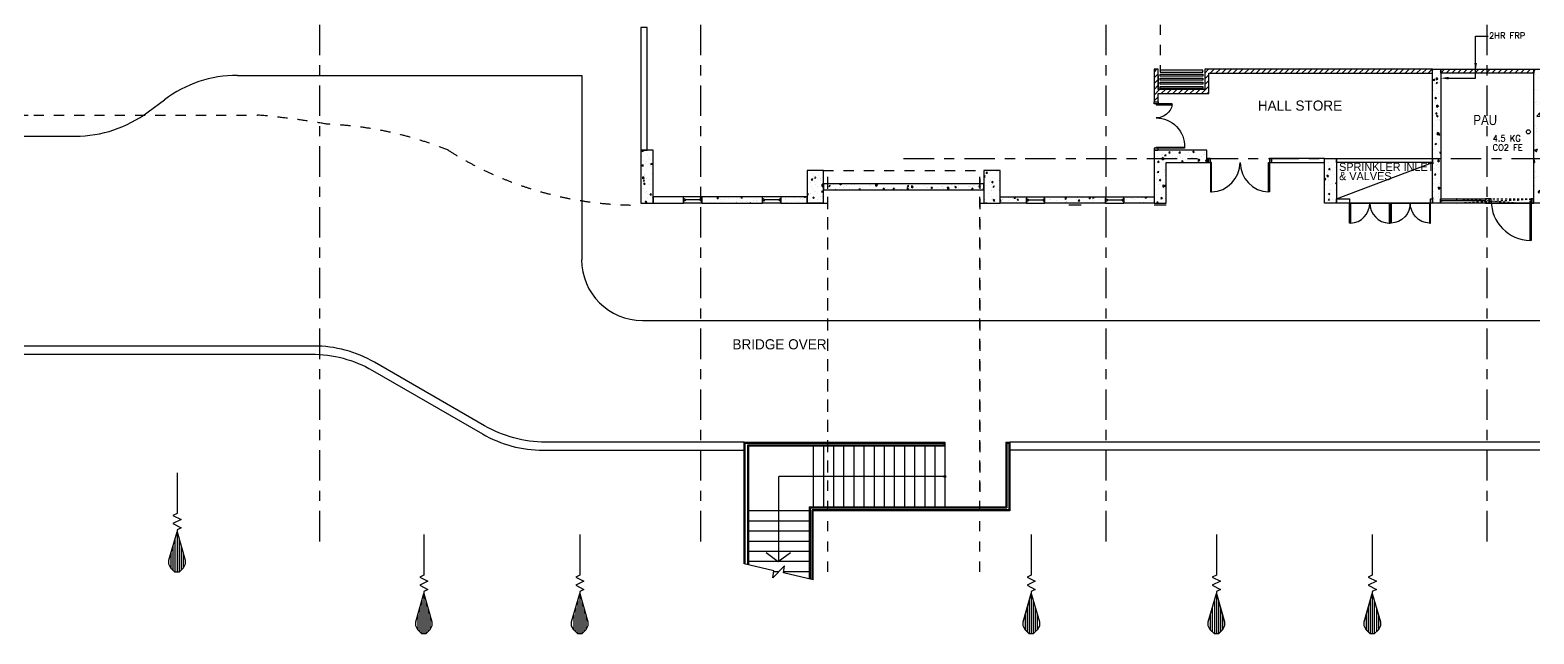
# Model space of a CAD drawing. Extents: x -15993 to 86771, y -21965 to 41866.
# Drawn here: x 14150 to 51250, y -17784 to -2882 of the extents above; entities that cross this region are included whole.
import ezdxf

# ---------------------------------------------------------------- set-up
doc = ezdxf.new("R2010")
doc.units = 0
doc.header["$LTSCALE"] = 100
doc.header["$MEASUREMENT"] = 0
for name, pattern in [('HIDDEN', [5, 2.5, -2.5]), ('HIDDEN5', [1, 0.5, -0.5]), ('X030--AG$0$CENTER', [15, 7.5, -2.5, 2.5, -2.5]), ('X900--AG$0$HIDDEN', [5, 2.5, -2.5])]:
    doc.linetypes.add(name, pattern=pattern)
doc.layers.get('0').update_dxf_attribs({"color": 8, "linetype": 'CONTINUOUS'})
for name, color, linetype in [('000-H', 8, 'CONTINUOUS'), ('200-T', 8, 'CONTINUOUS'), ('210--', 8, 'CONTINUOUS'), ('220--', 8, 'CONTINUOUS'), ('240--', 8, 'CONTINUOUS'), ('280--', 8, 'CONTINUOUS'), ('310--', 8, 'CONTINUOUS'), ('320--', 8, 'CONTINUOUS'), ('430-B', 8, 'CONTINUOUS'), ('680--', 8, 'CONTINUOUS'), ('680-T', 8, 'CONTINUOUS'), ('900--', 8, 'CONTINUOUS'), ('930--', 8, 'CONTINUOUS'), ('950--', 8, 'CONTINUOUS'), ('X030--AG$0$030--', 8, 'CONTINUOUS'), ('X24A3-00$0$000-H', 8, 'CONTINUOUS'), ('X24A3-00$0$280--', 8, 'CONTINUOUS'), ('X900--AG$0$220--', 8, 'CONTINUOUS'), ('X900--AG$0$240--', 8, 'CONTINUOUS')]:
    doc.layers.add(name, color=color, linetype=linetype)
doc.styles.add('HELV', font='hvl____.pfb')
doc.styles.add('ROMANS', font='ROMANS.shx')

# ---------------------------------------------------------------- blocks, each defined once
blk = doc.blocks.new('D1-1200')
at = {"color": 0}
for points in [[(0, -50), (0, 0), (-100, 0), (-100, -50)], [(0, -50), (0, 0), (-100, 0), (-100, -50)], [(-50, -75), (-448, -75), (-448, -50), (-50, -50)], [(-50, -1125), (-751, -1125), (-751, -1150), (-50, -1150)], [(0, -1150), (0, -1200), (-100, -1200), (-100, -1150)]]:
    blk.add_lwpolyline(points, close=True, dxfattribs=at)
for centre, radius, start, end in [((-55, 0), 400, 190.8025, 270.7031), ((-51, -1100), 700, 89.9177, 182.0468)]:
    blk.add_arc(centre, radius, start, end, dxfattribs=at)
blk = doc.blocks.new('*X61')
at = {"color": 0}
for p, q in [((58, 0), (98, 0)), ((65, 2), (98, 2)), ((72, 4), (96, 4)), ((79, 6), (94, 6)), ((65, -2), (98, -2)), ((72, -4), (96, -4)), ((79, -6), (94, -6))]:
    blk.add_line(p, q, dxfattribs=at)
blk = doc.blocks.new('ZSLP')
at = {"layer": '930--'}
blk.add_lwpolyline([(378, -262), (378, -4262), (-22, -4462), (778, -4862), (-22, -5262), (778, -5662), (378, -5862), (378, -6062)], dxfattribs=at)
blk.add_lwpolyline([(-222, -9662), (-422, -9262), (-422, -8862), (378, -6062), (1178, -8862), (1178, -9262), (978, -9662), (578, -10062), (178, -10062)], close=True, dxfattribs=at)
at = {"layer": '930--', "xscale": 100, "yscale": 100, "zscale": 100, "rotation": 270}
blk.add_blockref('*X61', (378, -262), dxfattribs=at)
blk = doc.blocks.new('*X243')
at = {"color": 0}
for p, q in [((30682, -7087), (30697, -7053)), ((30682, -7087), (30711, -7082)), ((30711, -7082), (30697, -7053)), ((30697, -7163), (30697, -7163)), ((30785, -7194), (30785, -7194)), ((30917, -7061), (30917, -7061)), ((30947, -7186), (30947, -7186)), ((30958, -7050), (30958, -7050)), ((31030, -7183), (31030, -7183)), ((31111, -7097), (31108, -7060)), ((31134, -7078), (31108, -7060)), ((31111, -7097), (31134, -7078)), ((31177, -7123), (31177, -7123)), ((31206, -7175), (31206, -7175)), ((31266, -7119), (31266, -7119)), ((31301, -7095), (31301, -7095)), ((31388, -7092), (31388, -7092)), ((31572, -7189), (31572, -7189)), ((31573, -7159), (31573, -7159)), ((31580, -7184), (31580, -7184)), ((31657, -7084), (31657, -7084)), ((31684, -7132), (31684, -7132)), ((31702, -7083), (31699, -7050)), ((31702, -7083), (31725, -7063)), ((31725, -7064), (31705, -7050)), ((31735, -7152), (31735, -7152)), ((31820, -7165), (31820, -7165)), ((31923, -7200), (31927, -7189)), ((31933, -7200), (31927, -7189)), ((31954, -7053), (31954, -7053)), ((31994, -7141), (31994, -7141)), ((32060, -7145), (32060, -7145)), ((32067, -7175), (32067, -7175)), ((32077, -7077), (32077, -7077)), ((32266, -7155), (32270, -7145)), ((32266, -7155), (32270, -7154))]:
    blk.add_line(p, q, dxfattribs=at)
blk = doc.blocks.new('*X247')
at = {"color": 0}
for p, q in [((46095, -6291), (46095, -6291)), ((46100, -6132), (46100, -6132)), ((46103, -6056), (46103, -6056)), ((46117, -6055), (46117, -6050)), ((46117, -6055), (46122, -6050)), ((46171, -6246), (46171, -6246)), ((46189, -6143), (46189, -6143)), ((46193, -6325), (46208, -6291)), ((46222, -6320), (46208, -6291)), ((46263, -6213), (46263, -6213)), ((46354, -6280), (46354, -6280)), ((46373, -6239), (46373, -6239)), ((46117, -6563), (46080, -6534)), ((46080, -6590), (46117, -6563)), ((46080, -6590), (46080, -6572)), ((46127, -6578), (46127, -6578)), ((46147, -6365), (46147, -6365)), ((46156, -6503), (46153, -6466)), ((46179, -6484), (46153, -6466)), ((46156, -6503), (46179, -6484)), ((46176, -6420), (46176, -6420)), ((46183, -6521), (46183, -6521)), ((46193, -6325), (46222, -6320)), ((46193, -6597), (46193, -6597)), ((46284, -6368), (46284, -6368)), ((46288, -6669), (46288, -6669)), ((46310, -6446), (46310, -6446)), ((46363, -6668), (46378, -6634)), ((46363, -6668), (46380, -6665)), ((46380, -6637), (46378, -6634)), ((46085, -6901), (46085, -6901)), ((46091, -6850), (46091, -6850)), ((46117, -6697), (46117, -6697)), ((46163, -6930), (46163, -6930)), ((46180, -7079), (46195, -7045)), ((46195, -6951), (46192, -6914)), ((46218, -6932), (46192, -6914)), ((46195, -6951), (46218, -6932)), ((46209, -7073), (46195, -7045)), ((46198, -7023), (46198, -7023)), ((46208, -6988), (46208, -6988)), ((46213, -6823), (46213, -6823)), ((46240, -6700), (46240, -6700)), ((46240, -6830), (46240, -6830)), ((46354, -6822), (46354, -6822)), ((46356, -6678), (46356, -6678)), ((46371, -6981), (46371, -6981)), ((46379, -6747), (46379, -6747)), ((46180, -7079), (46209, -7073)), ((46200, -7100), (46200, -7100)), ((46286, -7062), (46286, -7062)), ((46311, -7145), (46311, -7145))]:
    blk.add_line(p, q, dxfattribs=at)
blk = doc.blocks.new('D1-1840')
at = {"color": 0}
for points in [[(50, 1021), (75, 1021), (75, 50), (50, 50)], [(0, 0), (50, 0), (50, 100), (0, 100)], [(1034, 0), (1084, 0), (1084, 100), (1034, 100)]]:
    blk.add_lwpolyline(points, close=True, dxfattribs=at)
blk.add_arc((62, 50), 972, 0, 89.2628, dxfattribs=at)
blk = doc.blocks.new('*X317')
at = {"color": 0}
for p, q in [((48950, -3942), (49042, -3850)), ((49083, -3950), (49183, -3850)), ((49224, -3950), (49324, -3850)), ((49366, -3950), (49466, -3850)), ((49507, -3950), (49607, -3850)), ((49649, -3950), (49749, -3850)), ((49790, -3950), (49890, -3850)), ((49932, -3950), (50032, -3850)), ((50073, -3950), (50173, -3850)), ((50214, -3950), (50314, -3850)), ((50356, -3950), (50456, -3850)), ((50497, -3950), (50597, -3850)), ((50639, -3950), (50739, -3850)), ((50780, -3950), (50880, -3850)), ((50921, -3950), (51021, -3850)), ((51063, -3950), (51163, -3850)), ((51204, -3950), (51250, -3904))]:
    blk.add_line(p, q, dxfattribs=at)
blk = doc.blocks.new('*X245')
at = {"color": 0}
for p, q in [((51273, -3873), (51273, -3873)), ((51338, -4114), (51337, -4058)), ((51375, -4087), (51337, -4058)), ((51364, -3761), (51364, -3761)), ((51386, -3995), (51386, -3995)), ((51411, -3899), (51411, -3899)), ((51411, -3952), (51411, -3952)), ((51263, -4384), (51263, -4384)), ((51277, -4131), (51274, -4093)), ((51300, -4112), (51274, -4093)), ((51277, -4131), (51300, -4111)), ((51279, -4191), (51279, -4191)), ((51336, -4199), (51351, -4165)), ((51336, -4199), (51365, -4193)), ((51338, -4114), (51375, -4087)), ((51343, -4327), (51343, -4327)), ((51365, -4194), (51351, -4165)), ((51388, -4441), (51388, -4441)), ((51401, -4164), (51401, -4164)), ((51402, -4186), (51402, -4186)), ((51300, -4651), (51300, -4651)), ((51310, -4617), (51310, -4617)), ((51316, -4579), (51313, -4542)), ((51339, -4560), (51313, -4542)), ((51316, -4579), (51339, -4560)), ((51320, -4658), (51320, -4658)), ((51352, -4789), (51351, -4733)), ((51389, -4762), (51351, -4733)), ((51352, -4789), (51389, -4762)), ((51414, -4773), (51414, -4773)), ((51257, -4979), (51257, -4979)), ((51303, -4871), (51303, -4871)), ((51323, -4953), (51338, -4918)), ((51323, -4953), (51353, -4947)), ((51353, -4947), (51338, -4918)), ((51345, -5125), (51345, -5125)), ((51355, -5027), (51352, -4990)), ((51378, -5008), (51352, -4990)), ((51355, -5027), (51378, -5008)), ((51356, -4849), (51356, -4849)), ((51370, -5101), (51370, -5101)), ((51403, -5082), (51403, -5082)), ((51413, -5122), (51413, -5122)), ((51425, -4844), (51425, -4844)), ((51286, -5233), (51286, -5233)), ((51327, -5433), (51327, -5433)), ((51328, -5552), (51328, -5552)), ((51333, -5466), (51333, -5466)), ((51337, -5360), (51337, -5360)), ((51366, -5464), (51365, -5407)), ((51403, -5437), (51365, -5407)), ((51366, -5464), (51403, -5437)), ((51395, -5476), (51391, -5438)), ((51418, -5456), (51391, -5438)), ((51395, -5476), (51418, -5456)), ((51440, -5555), (51440, -5555)), ((51449, -5314), (51449, -5314)), ((51450, -5525), (51450, -5525)), ((51253, -5706), (51253, -5706)), ((51254, -5832), (51254, -5832)), ((51256, -5566), (51256, -5566)), ((51284, -5756), (51284, -5756)), ((51302, -5798), (51302, -5798)), ((51310, -5706), (51326, -5672)), ((51310, -5706), (51340, -5700)), ((51340, -5701), (51326, -5672)), ((51379, -5698), (51379, -5698)), ((51397, -5878), (51397, -5878)), ((51425, -5590), (51425, -5590)), ((51426, -5931), (51426, -5931)), ((51434, -5924), (51431, -5887)), ((51450, -5900), (51431, -5887)), ((51434, -5924), (51450, -5910)), ((51437, -5802), (51437, -5802)), ((51279, -6299), (51279, -6299)), ((51349, -6031), (51349, -6031)), ((51352, -6232), (51352, -6232)), ((51354, -6207), (51354, -6207)), ((51380, -6138), (51379, -6082)), ((51417, -6112), (51379, -6082)), ((51380, -6138), (51417, -6112)), ((51395, -6263), (51395, -6263)), ((51442, -6292), (51442, -6292)), ((51265, -6663), (51265, -6663)), ((51271, -6533), (51271, -6533)), ((51278, -6386), (51278, -6386)), ((51298, -6460), (51313, -6425)), ((51298, -6460), (51327, -6454)), ((51311, -6539), (51311, -6539)), ((51327, -6454), (51313, -6425)), ((51424, -6661), (51424, -6661)), ((51442, -6496), (51442, -6496)), ((51260, -7033), (51250, -7026)), ((51250, -7041), (51260, -7033)), ((51268, -6862), (51268, -6862)), ((51294, -6981), (51294, -6981)), ((51359, -6764), (51359, -6764)), ((51377, -6912), (51377, -6912)), ((51381, -6984), (51381, -6984)), ((51394, -6813), (51393, -6757)), ((51431, -6787), (51393, -6757)), ((51394, -6813), (51431, -6787)), ((51302, -7066), (51302, -7066))]:
    blk.add_line(p, q, dxfattribs=at)
blk = doc.blocks.new('*X339')
at = {"color": 0}
for p, q in [((38080, -7146), (38093, -7118)), ((38080, -7151), (38107, -7146)), ((38107, -7146), (38093, -7118)), ((38129, -7107), (38129, -7107)), ((38151, -7117), (38151, -7117)), ((38175, -7096), (38175, -7096)), ((38287, -7128), (38287, -7128)), ((38297, -7069), (38297, -7069)), ((38392, -7096), (38392, -7096)), ((38431, -7083), (38446, -7050)), ((38431, -7083), (38460, -7077)), ((38460, -7077), (38447, -7050)), ((38481, -7166), (38481, -7166)), ((38497, -7091), (38497, -7091)), ((38515, -7140), (38512, -7103)), ((38538, -7121), (38512, -7103)), ((38515, -7140), (38538, -7121))]:
    blk.add_line(p, q, dxfattribs=at)
blk = doc.blocks.new('*X340')
at = {"color": 0}
for p, q in [((39285, -7057), (39285, -7057)), ((39292, -7123), (39292, -7123)), ((39324, -7121), (39324, -7121)), ((39475, -7150), (39475, -7150)), ((39600, -7192), (39600, -7192)), ((39670, -7200), (39677, -7185)), ((39684, -7200), (39677, -7185)), ((39697, -7111), (39694, -7074)), ((39720, -7092), (39694, -7074)), ((39697, -7111), (39720, -7092)), ((39708, -7154), (39708, -7154)), ((39723, -7165), (39723, -7165)), ((39955, -7110), (39955, -7110)), ((39978, -7070), (39978, -7070)), ((40015, -7151), (40030, -7117)), ((40015, -7151), (40044, -7145)), ((40044, -7145), (40030, -7117)), ((40091, -7192), (40091, -7192)), ((40103, -7080), (40103, -7080)), ((40117, -7191), (40117, -7191)), ((40288, -7096), (40284, -7059)), ((40311, -7077), (40284, -7059)), ((40288, -7096), (40311, -7077)), ((40358, -7171), (40358, -7171)), ((40361, -7113), (40361, -7113)), ((40368, -7082), (40382, -7050)), ((40368, -7082), (40398, -7076)), ((40398, -7076), (40384, -7050)), ((40412, -7149), (40412, -7149)), ((40435, -7071), (40435, -7071)), ((40534, -7122), (40534, -7122)), ((40597, -7152), (40597, -7152))]:
    blk.add_line(p, q, dxfattribs=at)
blk = doc.blocks.new('*X341')
at = {"color": 0}
for p, q in [((41318, -7092), (41318, -7092)), ((41345, -7079), (41345, -7079)), ((41397, -7105), (41397, -7105)), ((41469, -7067), (41468, -7050)), ((41469, -7067), (41490, -7050)), ((41479, -7195), (41479, -7195)), ((41529, -7176), (41529, -7176)), ((41557, -7073), (41557, -7073)), ((41607, -7200), (41614, -7184)), ((41622, -7200), (41614, -7184)), ((41641, -7188), (41641, -7188)), ((41666, -7079), (41666, -7050)), ((41666, -7079), (41702, -7052)), ((41702, -7052), (41700, -7050)), ((41781, -7139), (41781, -7139)), ((41797, -7053), (41797, -7053))]:
    blk.add_line(p, q, dxfattribs=at)
blk = doc.blocks.new('*X342')
at = {"color": 0}
for p, q in [((37710, -6547), (37680, -6523)), ((37680, -6569), (37710, -6547)), ((37683, -6658), (37683, -6658)), ((37720, -6518), (37720, -6518)), ((37737, -6467), (37752, -6433)), ((37737, -6467), (37766, -6461)), ((37766, -6461), (37752, -6433)), ((37773, -6438), (37773, -6438)), ((37819, -6671), (37819, -6671)), ((37834, -6640), (37834, -6640)), ((37854, -6417), (37854, -6417)), ((37885, -6706), (37882, -6669)), ((37908, -6687), (37882, -6669)), ((37896, -6571), (37896, -6571)), ((37953, -6597), (37953, -6597)), ((37991, -6430), (37991, -6430)), ((38012, -6419), (38012, -6419)), ((38050, -6642), (38050, -6642)), ((38059, -6652), (38059, -6652)), ((38075, -6570), (38075, -6570)), ((37682, -6931), (37682, -6931)), ((37757, -6778), (37757, -6778)), ((37791, -6964), (37791, -6964)), ((37865, -6903), (37865, -6903)), ((37866, -7028), (37866, -7028)), ((37879, -6750), (37879, -6750)), ((37879, -6884), (37879, -6884)), ((37885, -6706), (37908, -6687)), ((37907, -6809), (37922, -6775)), ((37907, -6809), (37937, -6804)), ((37937, -6804), (37922, -6775)), ((37942, -6803), (37942, -6803)), ((37947, -6762), (37947, -6762)), ((37989, -7036), (37989, -7036)), ((38041, -6877), (38041, -6877)), ((38060, -6884), (38060, -6884)), ((38063, -6847), (38063, -6847)), ((37687, -7200), (37687, -7192)), ((37696, -7200), (37687, -7192)), ((37708, -7125), (37708, -7125)), ((37733, -7200), (37739, -7186)), ((37746, -7200), (37739, -7186)), ((37871, -7118), (37871, -7118)), ((37904, -7086), (37904, -7086)), ((37912, -7136), (37912, -7136)), ((37925, -7154), (37921, -7117)), ((37948, -7135), (37921, -7117)), ((37925, -7154), (37948, -7135)), ((38077, -7152), (38080, -7146)), ((38077, -7152), (38080, -7151))]:
    blk.add_line(p, q, dxfattribs=at)
blk = doc.blocks.new('*X343')
at = {"color": 0}
for p, q in [((33844, -6462), (33844, -6462)), ((33862, -6469), (33877, -6435)), ((33862, -6469), (33892, -6463)), ((33892, -6463), (33877, -6435)), ((33887, -6522), (33887, -6522)), ((33964, -6422), (33964, -6422)), ((34023, -6550), (34022, -6539)), ((34038, -6550), (34022, -6539)), ((34127, -6503), (34127, -6503)), ((34131, -6425), (34131, -6400)), ((34131, -6425), (34165, -6400)), ((34216, -6400), (34216, -6400)), ((34216, -6400), (34218, -6400)), ((34227, -6499), (34227, -6499)), ((34290, -6449), (34290, -6449)), ((34367, -6482), (34367, -6482)), ((34412, -6422), (34412, -6422)), ((34497, -6420), (34497, -6420)), ((34596, -6518), (34596, -6518)), ((34606, -6463), (34606, -6463)), ((34610, -6542), (34610, -6542)), ((34615, -6550), (34613, -6525)), ((34640, -6543), (34613, -6525)), ((34631, -6550), (34640, -6543)), ((34847, -6443), (34847, -6443)), ((34881, -6454), (34881, -6454)), ((35017, -6462), (35016, -6406)), ((35053, -6435), (35016, -6406)), ((35017, -6462), (35053, -6435)), ((35068, -6538), (35068, -6538)), ((35086, -6424), (35086, -6424)), ((35102, -6406), (35102, -6406)), ((35207, -6547), (35204, -6510)), ((35230, -6528), (35204, -6510)), ((35207, -6547), (35230, -6528)), ((35230, -6531), (35230, -6531)), ((35264, -6491), (35264, -6491)), ((35327, -6403), (35327, -6403)), ((35408, -6475), (35408, -6475)), ((35446, -6537), (35461, -6503)), ((35446, -6537), (35476, -6531)), ((35450, -6536), (35450, -6536)), ((35476, -6531), (35461, -6503)), ((35489, -6520), (35489, -6520)), ((35533, -6412), (35533, -6412)), ((35647, -6534), (35647, -6534)), ((35716, -6544), (35716, -6544)), ((35798, -6533), (35795, -6495)), ((35821, -6514), (35795, -6496)), ((35798, -6533), (35821, -6514)), ((35799, -6468), (35815, -6434)), ((35799, -6468), (35829, -6462)), ((35829, -6462), (35815, -6434)), ((35838, -6517), (35838, -6517)), ((35856, -6504), (35856, -6504)), ((35902, -6499), (35901, -6443)), ((35939, -6472), (35901, -6443)), ((35902, -6499), (35939, -6472)), ((35917, -6446), (35917, -6446)), ((35930, -6496), (35930, -6496)), ((36018, -6497), (36018, -6497)), ((36219, -6433), (36219, -6433)), ((36277, -6485), (36277, -6485)), ((36301, -6483), (36301, -6483)), ((36389, -6518), (36386, -6481)), ((36412, -6499), (36386, -6481)), ((36389, -6518), (36412, -6499)), ((36410, -6457), (36410, -6457)), ((36527, -6501), (36527, -6501)), ((36570, -6404), (36570, -6404)), ((36572, -6538), (36572, -6538)), ((36644, -6469), (36644, -6469)), ((36649, -6474), (36649, -6474)), ((36683, -6526), (36683, -6526)), ((36788, -6536), (36787, -6480)), ((36824, -6510), (36787, -6480)), ((36788, -6536), (36824, -6510)), ((36807, -6462), (36807, -6462)), ((36813, -6517), (36813, -6517)), ((36890, -6417), (36890, -6417)), ((36954, -6438), (36954, -6438)), ((36980, -6504), (36976, -6466)), ((37003, -6485), (36976, -6466)), ((36980, -6504), (37003, -6485)), ((37052, -6498), (37052, -6498)), ((37065, -6451), (37065, -6451)), ((37293, -6478), (37293, -6478)), ((37337, -6476), (37337, -6476)), ((37339, -6459), (37339, -6459)), ((37383, -6536), (37399, -6501)), ((37383, -6536), (37413, -6530)), ((37413, -6530), (37399, -6502)), ((37432, -6435), (37432, -6435)), ((37461, -6432), (37461, -6432)), ((37532, -6459), (37532, -6459)), ((37570, -6489), (37567, -6452)), ((37593, -6470), (37567, -6452)), ((37570, -6489), (37593, -6470)), ((37595, -6428), (37595, -6428)), ((37645, -6528), (37645, -6528)), ((37673, -6550), (37673, -6517)), ((37680, -6523), (37673, -6517))]:
    blk.add_line(p, q, dxfattribs=at)
blk = doc.blocks.new('*X344')
at = {"color": 0}
for p, q in [((33404, -6645), (33404, -6645)), ((33407, -6561), (33407, -6561)), ((33435, -6591), (33432, -6554)), ((33458, -6572), (33432, -6554)), ((33435, -6591), (33458, -6572)), ((33460, -6428), (33460, -6428)), ((33479, -6492), (33479, -6492)), ((33484, -6461), (33484, -6461)), ((33491, -6607), (33491, -6607)), ((33509, -6538), (33524, -6504)), ((33509, -6538), (33538, -6532)), ((33538, -6532), (33524, -6504)), ((33573, -6550), (33573, -6550)), ((33601, -6464), (33601, -6464)), ((33647, -6542), (33647, -6542)), ((33654, -6600), (33654, -6600)), ((33687, -6672), (33687, -6672)), ((33320, -6849), (33320, -6849)), ((33326, -6949), (33341, -6915)), ((33326, -6949), (33355, -6943)), ((33355, -6943), (33341, -6915)), ((33392, -6922), (33392, -6922)), ((33417, -6751), (33417, -6751)), ((33454, -6794), (33454, -6794)), ((33474, -7039), (33471, -7002)), ((33497, -7020), (33471, -7002)), ((33474, -7039), (33497, -7020)), ((33483, -6842), (33483, -6842)), ((33500, -7026), (33500, -7026)), ((33530, -6694), (33530, -6694)), ((33531, -6873), (33531, -6873)), ((33577, -6926), (33577, -6926)), ((33588, -6742), (33588, -6742)), ((33644, -6995), (33644, -6995)), ((33679, -6880), (33694, -6846)), ((33679, -6880), (33709, -6875)), ((33693, -6774), (33693, -6774)), ((33695, -6743), (33694, -6687)), ((33720, -6708), (33694, -6687)), ((33709, -6875), (33694, -6846)), ((33695, -6743), (33720, -6725)), ((33700, -6991), (33700, -6991)), ((33374, -7079), (33374, -7079)), ((33503, -7172), (33503, -7172)), ((33571, -7072), (33571, -7072)), ((33623, -7158), (33623, -7158)), ((33625, -7145), (33625, -7145))]:
    blk.add_line(p, q, dxfattribs=at)
blk = doc.blocks.new('*X345')
at = {"color": 0}
for p, q in [((32780, -7086), (32780, -7086)), ((32782, -7106), (32782, -7106)), ((32814, -7188), (32814, -7188)), ((32883, -7054), (32883, -7050)), ((32883, -7054), (32888, -7050)), ((33020, -7066), (33020, -7066)), ((33104, -7167), (33104, -7167)), ((33143, -7198), (33143, -7198)), ((33150, -7090), (33150, -7090)), ((33195, -7103), (33195, -7103)), ((33259, -7062), (33259, -7050)), ((33259, -7062), (33276, -7050)), ((33312, -7083), (33312, -7083))]:
    blk.add_line(p, q, dxfattribs=at)
blk = doc.blocks.new('*X357')
at = {"color": 0}
for p, q in [((29253, -5882), (29252, -5850)), ((29253, -5882), (29289, -5856)), ((29289, -5856), (29282, -5850)), ((29294, -5855), (29296, -5850)), ((29294, -5855), (29320, -5850)), ((29514, -5920), (29514, -5920)), ((29244, -6005), (29244, -6005)), ((29260, -6244), (29257, -6207)), ((29283, -6225), (29257, -6207)), ((29260, -6244), (29283, -6225)), ((29274, -6089), (29274, -6089)), ((29323, -6178), (29323, -6178)), ((29357, -6127), (29357, -6127)), ((29382, -5947), (29382, -5947)), ((29398, -6025), (29398, -6025)), ((29429, -6180), (29429, -6180)), ((29436, -6082), (29436, -6082)), ((29464, -6198), (29479, -6163)), ((29464, -6198), (29493, -6192)), ((29470, -6249), (29470, -6249)), ((29493, -6192), (29479, -6163)), ((29506, -6079), (29506, -6079)), ((29507, -6275), (29507, -6275)), ((29520, -5998), (29520, -5998)), ((29235, -6432), (29235, -6432)), ((29266, -6323), (29266, -6323)), ((29267, -6557), (29266, -6501)), ((29303, -6531), (29266, -6501)), ((29267, -6557), (29303, -6531)), ((29281, -6609), (29296, -6574)), ((29281, -6609), (29310, -6603)), ((29281, -6665), (29281, -6665)), ((29310, -6603), (29296, -6574)), ((29300, -6693), (29296, -6655)), ((29323, -6673), (29296, -6655)), ((29300, -6693), (29323, -6673)), ((29311, -6456), (29311, -6456)), ((29313, -6459), (29313, -6459)), ((29354, -6554), (29354, -6554)), ((29427, -6581), (29427, -6581)), ((29475, -6412), (29475, -6412)), ((29226, -6886), (29226, -6886)), ((29271, -6782), (29271, -6782)), ((29328, -6897), (29328, -6897)), ((29348, -6859), (29348, -6859)), ((29379, -7021), (29379, -7021)), ((29384, -6904), (29384, -6904)), ((29422, -6705), (29422, -6705)), ((29451, -6951), (29466, -6917)), ((29451, -6951), (29481, -6945)), ((29481, -6945), (29466, -6917)), ((29498, -7026), (29498, -7026)), ((29227, -7110), (29227, -7110)), ((29335, -7136), (29335, -7136)), ((29339, -7141), (29336, -7103)), ((29362, -7122), (29336, -7104)), ((29339, -7141), (29362, -7122)), ((29374, -7130), (29374, -7130))]:
    blk.add_line(p, q, dxfattribs=at)
blk = doc.blocks.new('*X358')
at = {"color": 0}
for p, q in [((41911, -5857), (41911, -5857)), ((42045, -5851), (42045, -5851)), ((42257, -5925), (42254, -5887)), ((42280, -5906), (42254, -5888)), ((42257, -5925), (42280, -5906)), ((42337, -5869), (42337, -5869)), ((42501, -5916), (42516, -5882)), ((42501, -5916), (42531, -5911)), ((42531, -5911), (42516, -5882)), ((42721, -5903), (42721, -5903)), ((42848, -5910), (42845, -5873)), ((42871, -5891), (42845, -5873)), ((42848, -5910), (42871, -5891)), ((42906, -5910), (42906, -5910)), ((43128, -5904), (43128, -5904)), ((41898, -6134), (41898, -6134)), ((41911, -6155), (41911, -6155)), ((41966, -6003), (41966, -6003)), ((41982, -6156), (41978, -6119)), ((42005, -6137), (41978, -6119)), ((41982, -6156), (42005, -6137)), ((42024, -6277), (42024, -6277)), ((42067, -5949), (42067, -5949)), ((42088, -6085), (42087, -6029)), ((42124, -6058), (42087, -6029)), ((42088, -6085), (42124, -6058)), ((42092, -6083), (42092, -6083)), ((42095, -5953), (42095, -5953)), ((42148, -5985), (42163, -5951)), ((42148, -5985), (42177, -5979)), ((42162, -6229), (42162, -6229)), ((42177, -5979), (42163, -5951)), ((42168, -5983), (42168, -5983)), ((42181, -6071), (42181, -6071)), ((42331, -6064), (42331, -6064)), ((42333, -5987), (42333, -5987)), ((42403, -6022), (42403, -6022)), ((42450, -5991), (42450, -5991)), ((42495, -5980), (42495, -5980)), ((42525, -5995), (42525, -5995)), ((42563, -6113), (42563, -6113)), ((42572, -6142), (42569, -6104)), ((42595, -6122), (42569, -6104)), ((42572, -6044), (42572, -6044)), ((42572, -6142), (42595, -6122)), ((42648, -5944), (42648, -5944)), ((42709, -6091), (42709, -6091)), ((42754, -5969), (42754, -5969)), ((42811, -6025), (42811, -6025)), ((42834, -6025), (42834, -6025)), ((42947, -6147), (42947, -6147)), ((42974, -6122), (42972, -6066)), ((43010, -6096), (42972, -6066)), ((42974, -6122), (43010, -6096)), ((43051, -6004), (43051, -6004)), ((43104, -5941), (43104, -5941)), ((43121, -5953), (43121, -5953)), ((43140, -6133), (43140, -6133)), ((43163, -6127), (43160, -6090)), ((43180, -6104), (43160, -6090)), ((43163, -6127), (43180, -6113)), ((43175, -6137), (43175, -6137)), ((41898, -6336), (41898, -6336)), ((41935, -6537), (41935, -6537)), ((41944, -6568), (41944, -6568)), ((41965, -6396), (41980, -6362)), ((41965, -6396), (41994, -6391)), ((41994, -6391), (41980, -6362)), ((41980, -6609), (41980, -6609)), ((41991, -6470), (41991, -6470)), ((42010, -6383), (42010, -6383)), ((42021, -6605), (42018, -6567)), ((42044, -6585), (42018, -6567)), ((42021, -6605), (42044, -6585)), ((42119, -6633), (42119, -6633)), ((42132, -6356), (42132, -6356)), ((42137, -6399), (42137, -6399)), ((42138, -6316), (42138, -6316)), ((42154, -6463), (42154, -6463)), ((41923, -6814), (41923, -6814)), ((41938, -6932), (41938, -6932)), ((41983, -6705), (41983, -6705)), ((41991, -6801), (41991, -6801)), ((42037, -7033), (42037, -7033)), ((42060, -7053), (42057, -7015)), ((42083, -7034), (42057, -7015)), ((42060, -7053), (42083, -7034)), ((42071, -6935), (42071, -6935)), ((42094, -6731), (42094, -6731)), ((42102, -6760), (42101, -6703)), ((42138, -6733), (42101, -6703)), ((42102, -6760), (42138, -6733)), ((42135, -6739), (42150, -6704)), ((42135, -6739), (42165, -6733)), ((42165, -6733), (42150, -6704)), ((42156, -7036), (42156, -7036)), ((41952, -7150), (41967, -7115)), ((41952, -7150), (41981, -7144)), ((41981, -7144), (41967, -7116)), ((42034, -7064), (42034, -7064)), ((42051, -7054), (42051, -7054))]:
    blk.add_line(p, q, dxfattribs=at)
blk = doc.blocks.new('D-FS')
at = {"color": 0}
for points in [[(0, 0), (25, 0), (25, -499), (0, -499)], [(998, 0), (973, 0), (973, -499), (998, -499)]]:
    blk.add_lwpolyline(points, close=True, dxfattribs=at)
for centre, start, end in [((0, -1), 272.8717, 0.0719), ((998, -1), 179.9281, 267.1283)]:
    blk.add_arc(centre, 499, start, end, dxfattribs=at)
blk = doc.blocks.new('D1-1556')
at = {"color": 0}
for points in [[(-1556, 100), (-1556, 0), (-1506, 0), (-1506, 100)], [(-50, 100), (-50, 0), (0, 0), (0, 100)], [(-1506, 0), (-1506, -728), (-1481, -728), (-1481, 0)], [(-50, 0), (-50, -728), (-75, -728), (-75, 0)]]:
    blk.add_lwpolyline(points, close=True, dxfattribs=at)
for centre, start, end in [((-1506, 0), 271.968, 0.0338), ((-50, 0), 179.9662, 268.032)]:
    blk.add_arc(centre, 728, start, end, dxfattribs=at)
blk = doc.blocks.new('*X542')
at = {"color": 0}
for p, q in [((41880, -3921), (41951, -3850)), ((41880, -4062), (41980, -3962)), ((43130, -3943), (43223, -3850)), ((43130, -4085), (43230, -3985)), ((43265, -3950), (43365, -3850)), ((43406, -3950), (43506, -3850)), ((43548, -3950), (43648, -3850)), ((43689, -3950), (43789, -3850)), ((43831, -3950), (43931, -3850)), ((43972, -3950), (44072, -3850)), ((44113, -3950), (44213, -3850)), ((44255, -3950), (44355, -3850)), ((44396, -3950), (44496, -3850)), ((44538, -3950), (44638, -3850)), ((44679, -3950), (44779, -3850)), ((44821, -3950), (44921, -3850)), ((44962, -3950), (45062, -3850)), ((45103, -3950), (45203, -3850)), ((45245, -3950), (45345, -3850)), ((45386, -3950), (45486, -3850)), ((45528, -3950), (45628, -3850)), ((45669, -3950), (45769, -3850)), ((45810, -3950), (45910, -3850)), ((45952, -3950), (46052, -3850)), ((46093, -3950), (46193, -3850)), ((46235, -3950), (46335, -3850)), ((46376, -3950), (46476, -3850)), ((46518, -3950), (46618, -3850)), ((46659, -3950), (46759, -3850)), ((46800, -3950), (46900, -3850)), ((46942, -3950), (47042, -3850)), ((47083, -3950), (47183, -3850)), ((47225, -3950), (47325, -3850)), ((47366, -3950), (47466, -3850)), ((47508, -3950), (47608, -3850)), ((47649, -3950), (47749, -3850)), ((47790, -3950), (47890, -3850)), ((47932, -3950), (48032, -3850)), ((48073, -3950), (48173, -3850)), ((48215, -3950), (48315, -3850)), ((48356, -3950), (48456, -3850)), ((48497, -3950), (48597, -3850)), ((48639, -3950), (48739, -3850)), ((41880, -4204), (41980, -4104)), ((41880, -4345), (41980, -4245)), ((41880, -4486), (42016, -4350)), ((42058, -4450), (42158, -4350)), ((42199, -4450), (42299, -4350)), ((42341, -4450), (42441, -4350)), ((42482, -4450), (42582, -4350)), ((42623, -4450), (42723, -4350)), ((42765, -4450), (42865, -4350)), ((42906, -4450), (43006, -4350)), ((43048, -4450), (43230, -4268)), ((43130, -4226), (43230, -4126)), ((43189, -4450), (43230, -4409)), ((41880, -4628), (41980, -4528))]:
    blk.add_line(p, q, dxfattribs=at)
blk = doc.blocks.new('*X713')
at = {"color": 0}
for p, q in [((-17801, 18628), (-17776, 18624)), ((-17776, 18624), (-17779, 18653)), ((-17768, 18528), (-17768, 18528)), ((-17768, 18524), (-17768, 18524)), ((-17689, 18459), (-17689, 18459)), ((-17781, 18166), (-17781, 18166)), ((-17751, 17835), (-17751, 17835)), ((-17730, 17854), (-17730, 17854)), ((-17701, 18127), (-17701, 18127)), ((-17666, 17822), (-17666, 17822)), ((-17732, 17498), (-17654, 17579)), ((-17732, 17498), (-17643, 17484)), ((-17726, 17461), (-17726, 17461)), ((-17713, 17794), (-17713, 17794)), ((-17643, 17484), (-17654, 17579)), ((-17771, 17258), (-17771, 17258)), ((-17738, 17128), (-17738, 17128)), ((-17735, 17190), (-17735, 17190)), ((-17750, 16795), (-17750, 16795)), ((-17611, 16793), (-17611, 16793)), ((-17801, 16405), (-17789, 16419)), ((-17801, 16358), (-17778, 16356)), ((-17778, 16356), (-17789, 16419)), ((-17784, 16660), (-17714, 16686)), ((-17784, 16660), (-17735, 16626)), ((-17762, 16462), (-17762, 16462)), ((-17735, 16626), (-17714, 16686)), ((-17733, 16588), (-17733, 16588)), ((-17774, 16129), (-17774, 16129)), ((-17774, 15991), (-17774, 15991)), ((-17720, 16016), (-17720, 16016)), ((-17786, 15796), (-17786, 15796)), ((-17699, 15609), (-17651, 15667)), ((-17699, 15609), (-17639, 15604)), ((-17639, 15604), (-17651, 15667)), ((-17799, 15463), (-17799, 15463))]:
    blk.add_line(p, q, dxfattribs=at)

msp = doc.modelspace()

# ---------------------------------------------------------------- linework, layer by layer
at = {"layer": '210--', "color": 8, "linetype": 'HIDDEN'}
for p, q in [((33720, -7150), (33825, -7150)), ((37575, -7150), (37680, -7150))]:
    msp.add_line(p, q, dxfattribs=at)
at = {"layer": '210--'}
for points in [[(29370, -2821), (29220, -2821), (29220, -5850), (29370, -5850)], [(43180, -6150), (43224, -6150), (43224, -6050), (43180, -6050)], [(44780, -6150), (46080, -6150), (46080, -6050), (44780, -6050)], [(46380, -6050), (48750, -6050), (48750, -6150), (46380, -6150)], [(33720, -6825), (37680, -6825), (37680, -6675), (33720, -6675)], [(30270, -7150), (30270, -7000), (29520, -7000), (29520, -7150)], [(32220, -7150), (32220, -7000), (30720, -7000), (30720, -7150)], [(33320, -7150), (33320, -7000), (32670, -7000), (32670, -7150)], [(38080, -7150), (38080, -7000), (38730, -7000), (38730, -7150)], [(39180, -7150), (39180, -7000), (40680, -7000), (40680, -7150)], [(41130, -7150), (41130, -7000), (41880, -7000), (41880, -7150)], [(46702, -7150), (46380, -7150), (46380, -7050), (46702, -7050)], [(48698, -7150), (48698, -7050), (48750, -7050), (48750, -7150)], [(50053, -7050), (50053, -7150), (50147, -7150), (50147, -7050)], [(51231, -7050), (51231, -7150), (51250, -7150), (51250, -7050)]]:
    msp.add_lwpolyline(points, close=True, dxfattribs=at)
at = {"layer": '220--'}
for points in [[(41980, -4350), (41980, -3850), (41880, -3850), (41880, -4650), (41980, -4650), (41980, -4450), (43230, -4450), (43230, -3950), (48750, -3950), (48750, -3850), (43230, -3850), (43130, -3850), (43130, -4350), (41980, -4350), (41980, -4000)], [(51250, -3950), (48950, -3950), (48950, -3850), (51250, -3850)]]:
    msp.add_lwpolyline(points, close=True, dxfattribs=at)
at = {"layer": '240--'}
for p, q in [((46702, -7150), (48698, -7150)), ((50147, -7150), (51216, -7150))]:
    msp.add_line(p, q, dxfattribs=at)
at = {"layer": '280--', "color": 8, "linetype": 'HIDDEN'}
msp.add_line((33720, -6350), (37680, -6350), dxfattribs=at)
at = {"layer": '280--'}
msp.add_line((33720, -7150), (33320, -7150), dxfattribs=at)
msp.add_line((33720, -7150), (33320, -7150), dxfattribs=at)
for points in [[(48950, -7050), (48947, -7050), (48947, -7150), (48750, -7150), (48750, -3850), (48950, -3850), (48950, -7050)], [(29220, -5850), (29220, -7150), (29520, -7150), (29520, -5850)], [(41880, -7150), (42180, -7150), (42180, -6150), (43180, -6150), (43180, -5850), (41880, -5850)], [(46080, -6050), (46380, -6050), (46380, -7150), (46080, -7150)], [(33320, -6350), (33320, -7150), (33720, -7150), (33720, -6350)], [(37680, -6350), (37680, -7150), (38080, -7150), (38080, -6350)]]:
    msp.add_lwpolyline(points, close=True, dxfattribs=at)
at = {"layer": '310--', "color": 8}
for p, q in [((30720, -7000), (30270, -7000)), ((30270, -7030), (30270, -7150)), ((30720, -7150), (30720, -7030)), ((32670, -7000), (32220, -7000)), ((32220, -7030), (32220, -7150)), ((32670, -7150), (32670, -7030)), ((38730, -7000), (39180, -7000)), ((38730, -7150), (38730, -7030)), ((39180, -7030), (39180, -7150)), ((40680, -7000), (41130, -7000)), ((40680, -7150), (40680, -7030)), ((41130, -7030), (41130, -7150)), ((30720, -7150), (30270, -7150)), ((32670, -7150), (32220, -7150)), ((38730, -7150), (39180, -7150)), ((40680, -7150), (41130, -7150))]:
    msp.add_line(p, q, dxfattribs=at)
at = {"layer": '310--'}
for p, q in [((30310, -7055), (30270, -7055)), ((30310, -7095), (30270, -7095)), ((30310, -7055), (30310, -7095)), ((30680, -7075), (30310, -7075)), ((30680, -7055), (30680, -7095)), ((30720, -7055), (30680, -7055)), ((30720, -7095), (30680, -7095)), ((32260, -7055), (32220, -7055)), ((32260, -7095), (32220, -7095)), ((32260, -7055), (32260, -7095)), ((32630, -7075), (32260, -7075)), ((32670, -7055), (32630, -7055)), ((32630, -7055), (32630, -7095)), ((32670, -7095), (32630, -7095)), ((38730, -7055), (38770, -7055)), ((38730, -7095), (38770, -7095)), ((38770, -7055), (38770, -7095)), ((38770, -7075), (39140, -7075)), ((39140, -7055), (39140, -7095)), ((39140, -7055), (39180, -7055)), ((39140, -7095), (39180, -7095)), ((40680, -7055), (40720, -7055)), ((40680, -7095), (40720, -7095)), ((40720, -7055), (40720, -7095)), ((40720, -7075), (41090, -7075)), ((41090, -7055), (41130, -7055)), ((41090, -7055), (41090, -7095)), ((41090, -7095), (41130, -7095)), ((50028, -7100), (48972, -7100))]:
    msp.add_line(p, q, dxfattribs=at)
at = {"layer": '310--', "linetype": 'HIDDEN5'}
for p, q in [((49337, -7050), (51231, -7050)), ((49337, -7150), (51231, -7050)), ((50844, -7150), (49337, -7050)), ((49337, -7050), (49337, -7150)), ((51231, -7150), (49337, -7150)), ((50844, -7050), (50844, -7150))]:
    msp.add_line(p, q, dxfattribs=at)
at = {"layer": '310--', "color": 8}
msp.add_lwpolyline([(50053, -7050), (50053, -7150), (48947, -7150), (48947, -7050)], close=True, dxfattribs=at)
at = {"layer": '310--'}
for points in [[(48947, -7112.5), (48947, -7087.5), (48972, -7087.5), (48972, -7112.5)], [(50028, -7112.5), (50028, -7087.5), (50053, -7087.5), (50053, -7112.5)]]:
    msp.add_lwpolyline(points, close=True, dxfattribs=at)
at = {"layer": '320--', "linetype": 'HIDDEN'}
msp.add_line((42030, 7250), (42030, -3871.305), dxfattribs=at)
at = {"layer": '320--'}
msp.add_line((41880, -3850), (41880, -3850), dxfattribs=at)
for points in [[(43080, -3871.305), (42030, -3871.305), (42030, -3921.305), (43080, -3921.305)], [(43080, -4021.305), (42030, -4021.305), (42030, -3971.305), (43080, -3971.305)], [(43080, -4121.305), (42030, -4121.305), (42030, -4071.305), (43080, -4071.305)], [(43080, -4221.305), (42030, -4221.305), (42030, -4171.305), (43080, -4171.305)], [(43080, -4321.305), (42030, -4321.305), (42030, -4271.305), (43080, -4271.305)]]:
    msp.add_lwpolyline(points, close=True, dxfattribs=at)
at = {"layer": '430-B', "linetype": 'HIDDEN'}
for p, q in [((14240.049, -4979.232), (19757.426, -4979.232)), ((33820, -6550), (33820, -13998.784)), ((37580, -6550), (37580, -14280))]:
    msp.add_line(p, q, dxfattribs=at)
at = {"layer": '430-B'}
for p, q in [((37980, -7200), (37980, -7200)), ((40080, -7200), (39780, -7200)), ((39780, -7200), (39780, -7200)), ((40080, -7200), (40080, -7200)), ((42180, -7200), (41880, -7200)), ((41880, -7200), (41880, -7200))]:
    msp.add_line(p, q, dxfattribs=at)
at = {"layer": '430-B', "color": 8}
msp.add_line((68120, -7150), (46080, -7150), dxfattribs=at)
at = {"layer": '430-B', "linetype": 'HIDDEN'}
for points in [[(-1531.844, 2195.442, 0.158989207), (2364.952, -1973.46, 0.128639507), (14240.049, -4979.232, 0.128639507)], [(21490.454, -5206.542, -0.087321755), (24472.073, -5850.667)]]:
    msp.add_lwpolyline(points, format="xyb", dxfattribs=at)
for centre, radius, start, end in [((17908.213, -25797.847), 20900.581, 80.1311035, 84.9240248), ((29110.354, 1442.172), 8642.867, 237.5434429, 270.7268912)]:
    msp.add_arc(centre, radius, start, end, dxfattribs=at)
at = {"layer": '680--'}
msp.add_line((46380, -7050), (48750, -6150), dxfattribs=at)
msp.add_circle((51113.374, -5393.877), 50, dxfattribs=at)
at = {"layer": '680-T'}
for p, q in [((49810.815, -4069.695), (49810.815, -3036.651)), ((49810.815, -3036.651), (50118.465, -3036.651)), ((49150, -4069.695), (49810.815, -4069.695))]:
    msp.add_line(p, q, dxfattribs=at)
for points in [[(49844.148, -3692.776), (49777.482, -3692.776), (49810.815, -3892.776)], [(49150, -4103.029), (49150, -4036.362), (48950, -4069.695)]]:
    msp.add_solid(points, dxfattribs=at)
at = {"layer": '900--', "color": 8}
msp.add_line((75835.706, -13050), (38319.986, -13050.002), dxfattribs=at)
at = {"layer": '900--'}
msp.add_lwpolyline([(-364.716, -7128.037, 0.128632793), (14453.824, -10879.048), (21095.97, -10879.048, -0.131652498), (22595.97, -11280.972), (25310.274, -12848.076, 0.131652498), (26810.274, -13250), (31770, -13250), (31770, -13050), (26863.864, -13050, -0.131652498), (25363.864, -12648.076), (22649.56, -11080.972, 0.131652498), (21149.56, -10679.048), (14453.028, -10679.048, -0.128639507), (-268.167, -6952.885)], format="xyb", dxfattribs=at)
msp.add_lwpolyline([(75835.706, -13250), (38319.986, -13250.002)], dxfattribs=at)
at = {"layer": '950--'}
for p, q in [((19264.944, -4000), (27764.944, -4000)), ((27764.944, -4000), (27764.944, -8550)), ((17064.944, -4900), (17464.944, -4600)), ((4624.847, -5500), (15264.944, -5500)), ((29257.444, -10050), (68835.703, -10050))]:
    msp.add_line(p, q, dxfattribs=at)
for centre, radius, start, end in [((19264.944, -7000), 3000, 90, 126.8698976), ((15264.944, -2500), 3000, 270, 306.8698976), ((29257.444, -8550), 1500, 180, 270)]:
    msp.add_arc(centre, radius, start, end, dxfattribs=at)
at = {"layer": 'X030--AG$0$030--', "linetype": 'X030--AG$0$CENTER'}
for p, q in [((21300, -15500), (21300, 24776.757)), ((30700, -15500), (30700, 24776.757)), ((40700, -15500), (40700, 24776.757)), ((50100, -15500), (50100, 24776.757)), ((35700, -6050), (74250, -6050))]:
    msp.add_line(p, q, dxfattribs=at)
at = {"layer": 'X24A3-00$0$280--'}
msp.add_lwpolyline([(51450, -7150), (51250, -7150), (51250, -3850), (51450, -3850)], close=True, dxfattribs=at)
at = {"layer": 'X900--AG$0$220--', "linetype": 'X900--AG$0$HIDDEN'}
for p, q in [((33825.014, -6500), (33825.014, -16450.062)), ((37574.986, -6500), (37574.986, -16450.062))]:
    msp.add_line(p, q, dxfattribs=at)
at = {"layer": 'X900--AG$0$240--'}
for p, q in [((31769.986, -16051.224), (31769.986, -13050)), ((31794.986, -16058.12), (31794.986, -13075)), ((36694.986, -13125), (31844.986, -13125)), ((31844.986, -13125), (31844.986, -16071.912)), ((33469.986, -13150.006), (33469.986, -14650.006)), ((33719.986, -13150.006), (33719.986, -14650.006)), ((33969.986, -13150.006), (33969.986, -14650.006)), ((34219.986, -13150.006), (34219.986, -14650.006)), ((34469.986, -13150.006), (34469.986, -14650.006)), ((34719.986, -13150.006), (34719.986, -14650.006)), ((34969.986, -13150.006), (34969.986, -14650.006)), ((35219.986, -13150.006), (35219.986, -14650.006)), ((35469.986, -13150.006), (35469.986, -14650.006)), ((35719.986, -13150.006), (35719.986, -14650.006)), ((35969.986, -13150.006), (35969.986, -14650.006)), ((36219.986, -13150.006), (36219.986, -14650.006)), ((36469.986, -13150.006), (36469.986, -14650.006)), ((36694.986, -13075.006), (36694.986, -13125.006)), ((36719.986, -13050.006), (36719.986, -14649.825)), ((38219.986, -13050.002), (38219.986, -14649.736)), ((38244.986, -13075.002), (38244.986, -14674.734)), ((38294.986, -13075.002), (38294.986, -14725.002)), ((38319.986, -13050.002), (38319.986, -14750.002)), ((36719.986, -13900.006), (32619.986, -13900.006)), ((32619.986, -16000), (32619.986, -13900.006)), ((33369.986, -14750), (31869.986, -14750)), ((33394.986, -14674.998), (38244.986, -14674.734)), ((33394.986, -14674.998), (33394.986, -16429.222)), ((38294.986, -14725.002), (33444.986, -14725)), ((33444.986, -16443.115), (33444.986, -14725)), ((33369.986, -15000), (31869.986, -15000)), ((33369.986, -15250), (31869.986, -15250)), ((33369.986, -15500), (31869.986, -15500)), ((33369.986, -15750), (31869.986, -15750)), ((33369.986, -16000), (31869.986, -16000)), ((32619.986, -16250), (32496.466, -16250)), ((33369.986, -16250), (32743.505, -16250))]:
    msp.add_line(p, q, dxfattribs=at)
for points in [[(31769.986, -13050), (36719.986, -13050, 0.052072291)], [(38219.986, -13050.002), (38319.986, -13050.002, 0.060648903)], [(33469.986, -16450.062), (33469.986, -14750, 0.141757906)]]:
    msp.add_lwpolyline(points, format="xyb", dxfattribs=at)
for points in [[(31794.986, -13075), (36694.986, -13075)], [(36719.986, -13150), (31869.986, -13150)], [(31869.986, -13150), (31869.986, -16078.808)], [(38244.986, -13075.002), (38294.986, -13075.002)], [(33369.986, -14650), (38219.986, -14649.736)], [(33369.986, -14650), (33369.986, -16422.275)], [(38319.986, -14750.002), (33469.986, -14750)], [(33469.986, -16450.062), (32739.986, -16275), (32763.986, -16104.508), (32475.986, -16395.492), (32499.986, -16225), (31769.986, -16051.224)]]:
    msp.add_lwpolyline(points, dxfattribs=at)
at = {"layer": 'X900--AG$0$240--', "color": 8}
msp.add_lwpolyline([(32307.486, -15775), (32607.486, -16000), (32907.486, -15775)], dxfattribs=at)
msp.add_circle((36719.986, -13900.006), 25, dxfattribs=at)

# ---------------------------------------------------------------- block references
at = {"layer": '000-H'}
for name, p in [('*X542', (0, 0)), ('*X245', (-2493.244, 0)), ('*X317', (0, 0)), ('*X357', (0, 0)), ('*X358', (0, 0)), ('*X247', (0, 0)), ('*X344', (0, 0)), ('*X343', (0, -275)), ('*X342', (0, 50)), ('*X243', (0, 50)), ('*X345', (0, 50)), ('*X339', (0, 50)), ('*X340', (0, 50)), ('*X341', (0, 50))]:
    msp.add_blockref(name, p, dxfattribs=at)
at = {"layer": '320--', "xscale": -1}
for name, p in [('D1-1200', (41880, -4650)), ('D-FS', (48698, -7150))]:
    msp.add_blockref(name, p, dxfattribs=at)
at = {"layer": '320--'}
for name, p in [('D1-1556', (44780, -6150)), ('D-FS', (46702, -7150))]:
    msp.add_blockref(name, p, dxfattribs=at)
at = {"layer": '320--', "rotation": 180}
msp.add_blockref('D1-1840', (51231, -7050), dxfattribs=at)
at = {"layer": '930--', "xscale": 0.25, "yscale": 0.25, "zscale": 0.25}
for p in [(17680.318, -13746.413), (23770.182, -15267.99), (27616.411, -15267.99), (38754.451, -15267.99), (43321.849, -15267.99), (47168.079, -15267.99)]:
    msp.add_blockref('ZSLP', p, dxfattribs=at)
at = {"layer": 'X24A3-00$0$000-H'}
msp.add_blockref('*X713', (69050.729, -22503.041), dxfattribs=at)

# ---------------------------------------------------------------- texts
at = {"layer": '200-T', "style": 'HELV'}
for s, height, p in [('HALL STORE', 250, (44438.285, -4870.98)), ('SPRINKLER INLET', 200, (46443.606, -6357.902)), ('& VALVES', 200, (46443.606, -6585.527)), ('BRIDGE OVER', 250, (31477.55, -10761.6))]:
    msp.add_text(s, height=height, dxfattribs=at).set_placement(p)
at = {"layer": '200-T', "style": 'HELV', "width": 0.85}
msp.add_text('PAU', height=250, dxfattribs=at).set_placement((49756.336, -5226.329))
at = {"layer": '680-T', "style": 'ROMANS'}
for s, p in [('2HR FRP', (50142.617, -3093.879)), ('4.5 KG', (50230.931, -5629.719)), ('CO2 FE', (50230.931, -5855.14))]:
    msp.add_text(s, height=150, dxfattribs=at).set_placement(p)

doc.saveas('drawing.dxf')
